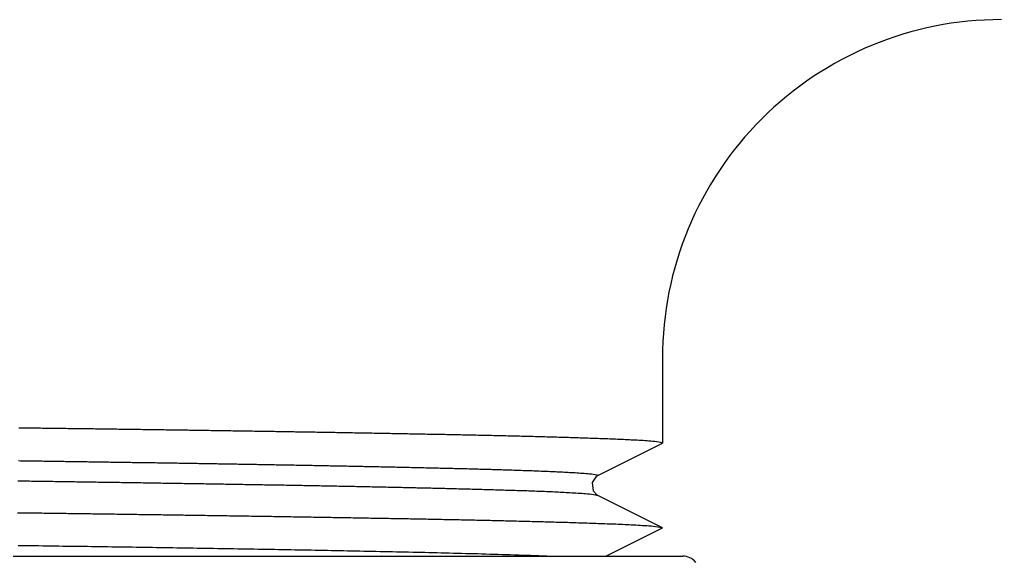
# Model space of a CAD drawing. Header units: millimetres. Extents: x 0 to 3800, y -67 to 2530.
# Drawn here: x 3416.98 to 3434.82, y 898.59 to 908.45 of the extents above; entities that cross this region are included whole.
import ezdxf

# ---------------------------------------------------------------- set-up
doc = ezdxf.new("R2010")
doc.units = ezdxf.units.MM
doc.layers.add('내부선 및 부속', color=4, linetype='Continuous')

msp = doc.modelspace()

# ---------------------------------------------------------------- linework, layer by layer
at = {"layer": '내부선 및 부속', "linetype": 'Continuous'}
for p, q in [((3428.657, 902.296), (3428.657, 900.756)), ((3428.651, 900.75), (3427.478, 900.163)), ((3427.478, 899.808), (3428.651, 899.222)), ((3428.651, 899.21), (3427.637, 898.703)), ((3428.651, 899.222), (3428.657, 899.216)), ((3428.657, 899.216), (3428.651, 899.21)), ((3387.227, 898.703), (3429.025, 898.703))]:
    msp.add_line(p, q, dxfattribs=at)
at = {"layer": '내부선 및 부속', "linetype": 'Continuous', "flags": 128}
for points in [[(3428.657, 900.755), (3428.625, 900.769), (3428.59, 900.775), (3428.554, 900.78), (3428.519, 900.784), (3428.483, 900.787), (3428.448, 900.79), (3428.412, 900.793), (3428.377, 900.796), (3428.341, 900.798), (3428.306, 900.801), (3428.27, 900.803), (3428.234, 900.805), (3428.199, 900.807), (3428.163, 900.809), (3428.127, 900.811), (3428.092, 900.813), (3428.056, 900.815), (3428.021, 900.816), (3427.985, 900.818), (3427.949, 900.82), (3427.914, 900.821), (3427.878, 900.823), (3427.842, 900.824), (3427.807, 900.826), (3427.771, 900.827), (3427.735, 900.829), (3427.7, 900.83), (3427.664, 900.832), (3427.628, 900.833), (3427.593, 900.834), (3427.557, 900.836), (3427.521, 900.837), (3427.486, 900.838), (3427.45, 900.84), (3427.414, 900.841), (3427.379, 900.842), (3427.343, 900.843), (3427.307, 900.845), (3427.272, 900.846), (3427.236, 900.847), (3427.2, 900.848), (3427.165, 900.849), (3427.129, 900.85), (3427.093, 900.851), (3427.058, 900.853), (3427.022, 900.854), (3426.986, 900.855), (3426.951, 900.856), (3426.915, 900.857), (3426.879, 900.858), (3426.844, 900.859), (3426.808, 900.86), (3426.772, 900.861), (3426.737, 900.862), (3426.701, 900.863), (3426.665, 900.864), (3426.63, 900.865), (3426.594, 900.866), (3426.558, 900.867), (3426.523, 900.868), (3426.487, 900.869), (3426.451, 900.87), (3426.416, 900.871), (3426.38, 900.872), (3426.344, 900.873), (3426.309, 900.874), (3426.273, 900.874), (3426.237, 900.875), (3426.202, 900.876), (3426.166, 900.877), (3426.13, 900.878), (3426.095, 900.879), (3426.059, 900.88), (3426.023, 900.881), (3425.988, 900.882), (3425.952, 900.882), (3425.916, 900.883), (3425.881, 900.884), (3425.845, 900.885), (3425.809, 900.886), (3425.774, 900.887), (3425.738, 900.887), (3425.702, 900.888), (3425.667, 900.889), (3425.631, 900.89), (3425.595, 900.891), (3425.56, 900.892), (3425.524, 900.892), (3425.488, 900.893), (3425.453, 900.894), (3425.417, 900.895), (3425.381, 900.896), (3425.346, 900.896), (3425.31, 900.897), (3425.274, 900.898), (3425.239, 900.899), (3425.203, 900.899), (3425.167, 900.9), (3425.132, 900.901), (3425.096, 900.902), (3425.096, 900.902), (3425.06, 900.902), (3425.024, 900.903), (3424.989, 900.904), (3424.953, 900.905), (3424.917, 900.905), (3424.882, 900.906), (3424.846, 900.907), (3424.81, 900.908), (3424.775, 900.908), (3424.739, 900.909), (3424.703, 900.91), (3424.668, 900.911), (3424.632, 900.911), (3424.596, 900.912), (3424.561, 900.913), (3424.525, 900.913), (3424.489, 900.914), (3424.454, 900.915), (3424.418, 900.916), (3424.382, 900.916), (3424.347, 900.917), (3424.311, 900.918), (3424.275, 900.918), (3424.24, 900.919), (3424.204, 900.92), (3424.168, 900.92), (3424.133, 900.921), (3424.097, 900.922), (3424.061, 900.922), (3424.026, 900.923), (3423.99, 900.924), (3423.954, 900.924), (3423.919, 900.925), (3423.883, 900.926), (3423.847, 900.926), (3423.812, 900.927), (3423.776, 900.928), (3423.74, 900.928), (3423.704, 900.929), (3423.669, 900.93), (3423.633, 900.93), (3423.597, 900.931), (3423.562, 900.932), (3423.526, 900.932), (3423.49, 900.933), (3423.455, 900.934), (3423.419, 900.934), (3423.383, 900.935), (3423.348, 900.935), (3423.312, 900.936), (3423.276, 900.937), (3423.241, 900.937), (3423.205, 900.938), (3423.169, 900.939), (3423.134, 900.939), (3423.098, 900.94), (3423.062, 900.94), (3423.027, 900.941), (3422.991, 900.942), (3422.955, 900.942), (3422.92, 900.943), (3422.884, 900.944), (3422.848, 900.944), (3422.813, 900.945), (3422.777, 900.945), (3422.741, 900.946), (3422.706, 900.947), (3422.67, 900.947), (3422.634, 900.948), (3422.598, 900.948), (3422.563, 900.949), (3422.527, 900.95), (3422.491, 900.95), (3422.456, 900.951), (3422.42, 900.951), (3422.384, 900.952), (3422.349, 900.953), (3422.313, 900.953), (3422.277, 900.954), (3422.242, 900.954), (3422.206, 900.955), (3422.17, 900.956), (3422.135, 900.956), (3422.099, 900.957), (3422.063, 900.957), (3422.028, 900.958), (3421.992, 900.958), (3421.956, 900.959), (3421.921, 900.96), (3421.885, 900.96), (3421.849, 900.961), (3421.814, 900.961), (3421.778, 900.962), (3421.742, 900.962), (3421.707, 900.963), (3421.671, 900.964), (3421.635, 900.964), (3421.599, 900.965), (3421.564, 900.965), (3421.528, 900.966), (3421.528, 900.966), (3421.492, 900.966), (3421.457, 900.967), (3421.421, 900.968), (3421.385, 900.968), (3421.35, 900.969), (3421.314, 900.969), (3421.278, 900.97), (3421.243, 900.97), (3421.207, 900.971), (3421.171, 900.971), (3421.136, 900.972), (3421.1, 900.972), (3421.064, 900.973), (3421.029, 900.974), (3420.993, 900.974), (3420.957, 900.975), (3420.922, 900.975), (3420.886, 900.976), (3420.85, 900.976), (3420.815, 900.977), (3420.779, 900.977), (3420.743, 900.978), (3420.708, 900.978), (3420.672, 900.979), (3420.636, 900.98), (3420.6, 900.98), (3420.565, 900.981), (3420.529, 900.981), (3420.493, 900.982), (3420.458, 900.982), (3420.422, 900.983), (3420.386, 900.983), (3420.351, 900.984), (3420.315, 900.984), (3420.279, 900.985), (3420.244, 900.985), (3420.208, 900.986), (3420.172, 900.986), (3420.137, 900.987), (3420.101, 900.988), (3420.065, 900.988), (3420.03, 900.989), (3419.994, 900.989), (3419.958, 900.99), (3419.923, 900.99), (3419.887, 900.991), (3419.851, 900.991), (3419.816, 900.992), (3419.78, 900.992), (3419.744, 900.993), (3419.708, 900.993), (3419.673, 900.994), (3419.637, 900.994), (3419.601, 900.995), (3419.566, 900.995), (3419.53, 900.996), (3419.494, 900.996), (3419.459, 900.997), (3419.423, 900.997), (3419.387, 900.998), (3419.352, 900.998), (3419.316, 900.999), (3419.28, 900.999), (3419.245, 901), (3419.209, 901), (3419.173, 901.001), (3419.138, 901.001), (3419.102, 901.002), (3419.066, 901.002), (3419.031, 901.003), (3418.995, 901.003), (3418.959, 901.004), (3418.924, 901.004), (3418.888, 901.005), (3418.852, 901.005), (3418.817, 901.006), (3418.781, 901.006), (3418.745, 901.007), (3418.709, 901.007), (3418.674, 901.008), (3418.638, 901.008), (3418.602, 901.009), (3418.567, 901.009), (3418.531, 901.01), (3418.495, 901.01), (3418.46, 901.011), (3418.424, 901.011), (3418.388, 901.012), (3418.353, 901.012), (3418.317, 901.013), (3418.281, 901.013), (3418.246, 901.014), (3418.21, 901.014), (3418.174, 901.015), (3418.139, 901.015), (3418.103, 901.016), (3418.067, 901.016), (3418.032, 901.017), (3417.996, 901.017), (3417.96, 901.018), (3417.96, 901.018), (3417.925, 901.018), (3417.889, 901.019), (3417.853, 901.019), (3417.817, 901.02), (3417.782, 901.02), (3417.746, 901.021), (3417.71, 901.021), (3417.675, 901.022), (3417.639, 901.022), (3417.603, 901.023), (3417.568, 901.023), (3417.532, 901.024), (3417.496, 901.024), (3417.461, 901.024), (3417.425, 901.025), (3417.389, 901.025), (3417.354, 901.026), (3417.318, 901.026), (3417.282, 901.027), (3417.247, 901.027), (3417.211, 901.028), (3417.175, 901.028), (3417.14, 901.029), (3417.104, 901.029), (3417.068, 901.03), (3417.033, 901.03), (3416.997, 901.031), (3416.961, 901.031)], [(3416.958, 900.438), (3416.991, 900.437), (3417.024, 900.437), (3417.057, 900.436), (3417.089, 900.436), (3417.122, 900.435), (3417.155, 900.435), (3417.188, 900.434), (3417.22, 900.434), (3417.253, 900.434), (3417.286, 900.433), (3417.319, 900.433), (3417.351, 900.432), (3417.384, 900.432), (3417.417, 900.431), (3417.45, 900.431), (3417.482, 900.43), (3417.515, 900.43), (3417.548, 900.429), (3417.58, 900.429), (3417.613, 900.428), (3417.646, 900.428), (3417.679, 900.427), (3417.711, 900.427), (3417.744, 900.426), (3417.777, 900.426), (3417.81, 900.425), (3417.842, 900.425), (3417.875, 900.425), (3417.908, 900.424), (3417.941, 900.424), (3417.973, 900.423), (3418.006, 900.423), (3418.039, 900.422), (3418.072, 900.422), (3418.104, 900.421), (3418.137, 900.421), (3418.17, 900.42), (3418.203, 900.42), (3418.235, 900.419), (3418.235, 900.419), (3418.268, 900.419), (3418.301, 900.418), (3418.333, 900.418), (3418.366, 900.417), (3418.399, 900.417), (3418.432, 900.416), (3418.464, 900.416), (3418.497, 900.415), (3418.53, 900.415), (3418.563, 900.414), (3418.595, 900.414), (3418.628, 900.413), (3418.661, 900.413), (3418.694, 900.412), (3418.726, 900.412), (3418.759, 900.411), (3418.792, 900.411), (3418.825, 900.41), (3418.857, 900.41), (3418.89, 900.409), (3418.923, 900.409), (3418.956, 900.408), (3418.988, 900.408), (3419.021, 900.407), (3419.054, 900.407), (3419.087, 900.406), (3419.119, 900.406), (3419.152, 900.405), (3419.185, 900.405), (3419.217, 900.404), (3419.25, 900.404), (3419.283, 900.403), (3419.316, 900.403), (3419.348, 900.402), (3419.381, 900.402), (3419.414, 900.401), (3419.447, 900.401), (3419.479, 900.4), (3419.512, 900.4), (3419.545, 900.399), (3419.578, 900.399), (3419.61, 900.398), (3419.643, 900.398), (3419.676, 900.397), (3419.709, 900.397), (3419.741, 900.396), (3419.774, 900.396), (3419.807, 900.395), (3419.839, 900.395), (3419.872, 900.394), (3419.905, 900.394), (3419.938, 900.393), (3419.97, 900.393), (3420.003, 900.392), (3420.036, 900.391), (3420.069, 900.391), (3420.101, 900.39), (3420.134, 900.39), (3420.167, 900.389), (3420.2, 900.389), (3420.232, 900.388), (3420.265, 900.388), (3420.298, 900.387), (3420.331, 900.387), (3420.363, 900.386), (3420.396, 900.386), (3420.429, 900.385), (3420.462, 900.385), (3420.494, 900.384), (3420.527, 900.383), (3420.56, 900.383), (3420.592, 900.382), (3420.625, 900.382), (3420.658, 900.381), (3420.691, 900.381), (3420.723, 900.38), (3420.756, 900.38), (3420.789, 900.379), (3420.822, 900.379), (3420.854, 900.378), (3420.887, 900.377), (3420.92, 900.377), (3420.953, 900.376), (3420.985, 900.376), (3421.018, 900.375), (3421.051, 900.375), (3421.084, 900.374), (3421.116, 900.374), (3421.149, 900.373), (3421.182, 900.372), (3421.215, 900.372), (3421.247, 900.371), (3421.28, 900.371), (3421.313, 900.37), (3421.345, 900.37), (3421.378, 900.369), (3421.411, 900.369), (3421.444, 900.368), (3421.476, 900.367), (3421.509, 900.367), (3421.509, 900.367), (3421.542, 900.366), (3421.575, 900.366), (3421.607, 900.365), (3421.64, 900.364), (3421.673, 900.364), (3421.706, 900.363), (3421.738, 900.363), (3421.771, 900.362), (3421.804, 900.362), (3421.837, 900.361), (3421.869, 900.36), (3421.902, 900.36), (3421.935, 900.359), (3421.967, 900.359), (3422, 900.358), (3422.033, 900.357), (3422.066, 900.357), (3422.098, 900.356), (3422.131, 900.356), (3422.164, 900.355), (3422.197, 900.354), (3422.229, 900.354), (3422.262, 900.353), (3422.295, 900.353), (3422.328, 900.352), (3422.36, 900.351), (3422.393, 900.351), (3422.426, 900.35), (3422.459, 900.35), (3422.491, 900.349), (3422.524, 900.348), (3422.557, 900.348), (3422.589, 900.347), (3422.622, 900.346), (3422.655, 900.346), (3422.688, 900.345), (3422.72, 900.345), (3422.753, 900.344), (3422.786, 900.343), (3422.819, 900.343), (3422.851, 900.342), (3422.884, 900.341), (3422.917, 900.341), (3422.95, 900.34), (3422.982, 900.339), (3423.015, 900.339), (3423.048, 900.338), (3423.081, 900.338), (3423.113, 900.337), (3423.146, 900.336), (3423.179, 900.336), (3423.211, 900.335), (3423.244, 900.334), (3423.277, 900.334), (3423.31, 900.333), (3423.342, 900.332), (3423.375, 900.332), (3423.408, 900.331), (3423.441, 900.33), (3423.473, 900.33), (3423.506, 900.329), (3423.539, 900.328), (3423.572, 900.327), (3423.604, 900.327), (3423.637, 900.326), (3423.67, 900.325), (3423.703, 900.325), (3423.735, 900.324), (3423.768, 900.323), (3423.801, 900.323), (3423.833, 900.322), (3423.866, 900.321), (3423.899, 900.32), (3423.932, 900.32), (3423.964, 900.319), (3423.997, 900.318), (3424.03, 900.318), (3424.063, 900.317), (3424.095, 900.316), (3424.128, 900.315), (3424.161, 900.315), (3424.194, 900.314), (3424.226, 900.313), (3424.259, 900.312), (3424.292, 900.312), (3424.324, 900.311), (3424.357, 900.31), (3424.39, 900.309), (3424.423, 900.309), (3424.455, 900.308), (3424.488, 900.307), (3424.521, 900.306), (3424.554, 900.306), (3424.586, 900.305), (3424.619, 900.304), (3424.652, 900.303), (3424.685, 900.302), (3424.717, 900.302), (3424.75, 900.301), (3424.783, 900.3), (3424.783, 900.3), (3424.815, 900.299), (3424.848, 900.298), (3424.881, 900.297), (3424.914, 900.297), (3424.946, 900.296), (3424.979, 900.295), (3425.012, 900.294), (3425.045, 900.293), (3425.077, 900.292), (3425.11, 900.292), (3425.143, 900.291), (3425.176, 900.29), (3425.208, 900.289), (3425.241, 900.288), (3425.274, 900.287), (3425.306, 900.286), (3425.339, 900.285), (3425.372, 900.284), (3425.405, 900.284), (3425.437, 900.283), (3425.47, 900.282), (3425.503, 900.281), (3425.536, 900.28), (3425.568, 900.279), (3425.601, 900.278), (3425.634, 900.277), (3425.666, 900.276), (3425.699, 900.275), (3425.732, 900.274), (3425.765, 900.273), (3425.797, 900.272), (3425.83, 900.271), (3425.863, 900.27), (3425.896, 900.269), (3425.928, 900.268), (3425.961, 900.267), (3425.994, 900.266), (3426.026, 900.265), (3426.059, 900.264), (3426.092, 900.262), (3426.125, 900.261), (3426.157, 900.26), (3426.19, 900.259), (3426.223, 900.258), (3426.256, 900.257), (3426.288, 900.256), (3426.321, 900.254), (3426.354, 900.253), (3426.386, 900.252), (3426.419, 900.251), (3426.452, 900.249), (3426.485, 900.248), (3426.517, 900.247), (3426.55, 900.245), (3426.583, 900.244), (3426.615, 900.243), (3426.648, 900.241), (3426.681, 900.24), (3426.714, 900.238), (3426.746, 900.237), (3426.779, 900.235), (3426.812, 900.234), (3426.844, 900.232), (3426.877, 900.23), (3426.91, 900.229), (3426.943, 900.227), (3426.975, 900.225), (3427.008, 900.223), (3427.041, 900.221), (3427.073, 900.22), (3427.106, 900.217), (3427.139, 900.215), (3427.171, 900.213), (3427.204, 900.211), (3427.237, 900.208), (3427.269, 900.205), (3427.302, 900.203), (3427.334, 900.199), (3427.367, 900.196), (3427.399, 900.192), (3427.432, 900.187), (3427.464, 900.18), (3427.478, 900.163), (3427.478, 900.163)], [(3416.942, 900.071), (3416.977, 900.07), (3417.013, 900.07), (3417.048, 900.069), (3417.084, 900.069), (3417.12, 900.068), (3417.155, 900.068), (3417.191, 900.067), (3417.226, 900.067), (3417.226, 900.067), (3417.262, 900.066), (3417.298, 900.066), (3417.333, 900.065), (3417.369, 900.065), (3417.404, 900.064), (3417.44, 900.064), (3417.476, 900.063), (3417.511, 900.063), (3417.547, 900.062), (3417.582, 900.062), (3417.618, 900.061), (3417.654, 900.06), (3417.689, 900.06), (3417.725, 900.059), (3417.76, 900.059), (3417.796, 900.058), (3417.832, 900.058), (3417.867, 900.057), (3417.903, 900.057), (3417.938, 900.056), (3417.974, 900.056), (3418.009, 900.055), (3418.045, 900.055), (3418.081, 900.054), (3418.116, 900.054), (3418.152, 900.053), (3418.187, 900.053), (3418.223, 900.052), (3418.259, 900.052), (3418.294, 900.051), (3418.33, 900.051), (3418.365, 900.05), (3418.401, 900.049), (3418.437, 900.049), (3418.472, 900.048), (3418.508, 900.048), (3418.543, 900.047), (3418.579, 900.047), (3418.615, 900.046), (3418.65, 900.046), (3418.686, 900.045), (3418.721, 900.045), (3418.757, 900.044), (3418.793, 900.044), (3418.828, 900.043), (3418.864, 900.042), (3418.899, 900.042), (3418.935, 900.041), (3418.97, 900.041), (3419.006, 900.04), (3419.042, 900.04), (3419.077, 900.039), (3419.113, 900.039), (3419.148, 900.038), (3419.184, 900.038), (3419.22, 900.037), (3419.255, 900.036), (3419.291, 900.036), (3419.326, 900.035), (3419.362, 900.035), (3419.398, 900.034), (3419.433, 900.034), (3419.469, 900.033), (3419.504, 900.033), (3419.54, 900.032), (3419.576, 900.031), (3419.611, 900.031), (3419.647, 900.03), (3419.682, 900.03), (3419.718, 900.029), (3419.754, 900.029), (3419.789, 900.028), (3419.825, 900.028), (3419.86, 900.027), (3419.896, 900.026), (3419.931, 900.026), (3419.967, 900.025), (3420.003, 900.025), (3420.038, 900.024), (3420.074, 900.024), (3420.109, 900.023), (3420.145, 900.022), (3420.181, 900.022), (3420.216, 900.021), (3420.252, 900.021), (3420.287, 900.02), (3420.323, 900.02), (3420.359, 900.019), (3420.394, 900.018), (3420.43, 900.018), (3420.465, 900.017), (3420.501, 900.017), (3420.537, 900.016), (3420.572, 900.015), (3420.608, 900.015), (3420.643, 900.014), (3420.679, 900.014), (3420.715, 900.013), (3420.75, 900.012), (3420.786, 900.012), (3420.786, 900.012), (3420.821, 900.011), (3420.857, 900.011), (3420.892, 900.01), (3420.928, 900.01), (3420.964, 900.009), (3420.999, 900.008), (3421.035, 900.008), (3421.07, 900.007), (3421.106, 900.006), (3421.142, 900.006), (3421.177, 900.005), (3421.213, 900.005), (3421.248, 900.004), (3421.284, 900.003), (3421.32, 900.003), (3421.355, 900.002), (3421.391, 900.002), (3421.426, 900.001), (3421.462, 900), (3421.498, 900), (3421.533, 899.999), (3421.569, 899.998), (3421.604, 899.998), (3421.64, 899.997), (3421.676, 899.997), (3421.711, 899.996), (3421.747, 899.995), (3421.782, 899.995), (3421.818, 899.994), (3421.853, 899.993), (3421.889, 899.993), (3421.925, 899.992), (3421.96, 899.992), (3421.996, 899.991), (3422.031, 899.99), (3422.067, 899.99), (3422.103, 899.989), (3422.138, 899.988), (3422.174, 899.988), (3422.209, 899.987), (3422.245, 899.986), (3422.281, 899.986), (3422.316, 899.985), (3422.352, 899.984), (3422.387, 899.984), (3422.423, 899.983), (3422.459, 899.982), (3422.494, 899.982), (3422.53, 899.981), (3422.565, 899.98), (3422.601, 899.98), (3422.636, 899.979), (3422.672, 899.978), (3422.708, 899.978), (3422.743, 899.977), (3422.779, 899.976), (3422.814, 899.976), (3422.85, 899.975), (3422.886, 899.974), (3422.921, 899.973), (3422.957, 899.973), (3422.992, 899.972), (3423.028, 899.971), (3423.064, 899.971), (3423.099, 899.97), (3423.135, 899.969), (3423.17, 899.968), (3423.206, 899.968), (3423.241, 899.967), (3423.277, 899.966), (3423.313, 899.966), (3423.348, 899.965), (3423.384, 899.964), (3423.419, 899.963), (3423.455, 899.963), (3423.491, 899.962), (3423.526, 899.961), (3423.562, 899.96), (3423.597, 899.96), (3423.633, 899.959), (3423.669, 899.958), (3423.704, 899.957), (3423.74, 899.957), (3423.775, 899.956), (3423.811, 899.955), (3423.846, 899.954), (3423.882, 899.954), (3423.918, 899.953), (3423.953, 899.952), (3423.989, 899.951), (3424.024, 899.95), (3424.06, 899.95), (3424.096, 899.949), (3424.131, 899.948), (3424.167, 899.947), (3424.202, 899.946), (3424.238, 899.946), (3424.274, 899.945), (3424.309, 899.944), (3424.345, 899.943), (3424.345, 899.943), (3424.38, 899.942), (3424.416, 899.942), (3424.451, 899.941), (3424.487, 899.94), (3424.523, 899.939), (3424.558, 899.938), (3424.594, 899.937), (3424.629, 899.936), (3424.665, 899.936), (3424.701, 899.935), (3424.736, 899.934), (3424.772, 899.933), (3424.807, 899.932), (3424.843, 899.931), (3424.879, 899.93), (3424.914, 899.929), (3424.95, 899.928), (3424.985, 899.928), (3425.021, 899.927), (3425.056, 899.926), (3425.092, 899.925), (3425.128, 899.924), (3425.163, 899.923), (3425.199, 899.922), (3425.234, 899.921), (3425.27, 899.92), (3425.306, 899.919), (3425.341, 899.918), (3425.377, 899.917), (3425.412, 899.916), (3425.448, 899.915), (3425.483, 899.914), (3425.519, 899.913), (3425.555, 899.912), (3425.59, 899.911), (3425.626, 899.91), (3425.661, 899.909), (3425.697, 899.908), (3425.733, 899.907), (3425.768, 899.906), (3425.804, 899.904), (3425.839, 899.903), (3425.875, 899.902), (3425.91, 899.901), (3425.946, 899.9), (3425.982, 899.899), (3426.017, 899.898), (3426.053, 899.896), (3426.088, 899.895), (3426.124, 899.894), (3426.159, 899.893), (3426.195, 899.892), (3426.231, 899.89), (3426.266, 899.889), (3426.302, 899.888), (3426.337, 899.886), (3426.373, 899.885), (3426.409, 899.884), (3426.444, 899.883), (3426.48, 899.881), (3426.515, 899.88), (3426.551, 899.878), (3426.586, 899.877), (3426.622, 899.875), (3426.658, 899.874), (3426.693, 899.872), (3426.729, 899.87), (3426.764, 899.869), (3426.8, 899.867), (3426.835, 899.865), (3426.871, 899.863), (3426.906, 899.861), (3426.942, 899.86), (3426.977, 899.858), (3427.013, 899.855), (3427.048, 899.853), (3427.084, 899.851), (3427.119, 899.849), (3427.155, 899.847), (3427.191, 899.844), (3427.226, 899.842), (3427.262, 899.839), (3427.297, 899.836), (3427.333, 899.833), (3427.368, 899.829), (3427.403, 899.824), (3427.438, 899.819), (3427.438, 899.819)], [(3427.478, 900.163), (3427.453, 900.148), (3427.38, 900.043), (3427.397, 899.888), (3427.463, 899.817), (3427.479, 899.808)], [(3427.438, 899.819), (3427.439, 899.819), (3427.439, 899.818), (3427.439, 899.818), (3427.439, 899.818), (3427.44, 899.818), (3427.44, 899.818), (3427.44, 899.818), (3427.44, 899.818), (3427.441, 899.818), (3427.441, 899.818), (3427.441, 899.818), (3427.441, 899.818), (3427.442, 899.818), (3427.442, 899.818), (3427.442, 899.818), (3427.443, 899.818), (3427.443, 899.818), (3427.443, 899.818), (3427.443, 899.818), (3427.444, 899.818), (3427.444, 899.818), (3427.444, 899.817), (3427.444, 899.817), (3427.445, 899.817), (3427.445, 899.817), (3427.445, 899.817), (3427.445, 899.817), (3427.446, 899.817), (3427.446, 899.817), (3427.446, 899.817), (3427.446, 899.817), (3427.447, 899.817), (3427.447, 899.817), (3427.447, 899.817), (3427.447, 899.817), (3427.448, 899.817), (3427.448, 899.817), (3427.448, 899.817), (3427.448, 899.817), (3427.449, 899.817), (3427.449, 899.816), (3427.449, 899.816), (3427.449, 899.816), (3427.45, 899.816), (3427.45, 899.816), (3427.45, 899.816), (3427.45, 899.816), (3427.451, 899.816), (3427.451, 899.816), (3427.451, 899.816), (3427.451, 899.816), (3427.452, 899.816), (3427.452, 899.816), (3427.452, 899.816), (3427.452, 899.816), (3427.453, 899.816), (3427.453, 899.816), (3427.453, 899.816), (3427.453, 899.816), (3427.454, 899.815), (3427.454, 899.815), (3427.454, 899.815), (3427.455, 899.815), (3427.455, 899.815), (3427.455, 899.815), (3427.455, 899.815), (3427.456, 899.815), (3427.456, 899.815), (3427.456, 899.815), (3427.456, 899.815), (3427.457, 899.815), (3427.457, 899.815), (3427.457, 899.815), (3427.457, 899.815), (3427.458, 899.815), (3427.458, 899.815), (3427.458, 899.815), (3427.458, 899.814), (3427.459, 899.814), (3427.459, 899.814), (3427.459, 899.814), (3427.459, 899.814), (3427.46, 899.814), (3427.46, 899.814), (3427.46, 899.814), (3427.46, 899.814), (3427.461, 899.814), (3427.461, 899.814), (3427.461, 899.814), (3427.461, 899.814), (3427.462, 899.814), (3427.462, 899.814), (3427.462, 899.814), (3427.462, 899.813), (3427.463, 899.813), (3427.463, 899.813), (3427.463, 899.813), (3427.463, 899.813), (3427.464, 899.813), (3427.464, 899.813), (3427.464, 899.813), (3427.464, 899.813), (3427.464, 899.813), (3427.465, 899.813), (3427.465, 899.813), (3427.465, 899.813), (3427.465, 899.813), (3427.466, 899.813), (3427.466, 899.813), (3427.466, 899.812), (3427.466, 899.812), (3427.467, 899.812), (3427.467, 899.812), (3427.467, 899.812), (3427.467, 899.812), (3427.468, 899.812), (3427.468, 899.812), (3427.468, 899.812), (3427.468, 899.812), (3427.469, 899.812), (3427.469, 899.812), (3427.469, 899.812), (3427.469, 899.811), (3427.47, 899.811), (3427.47, 899.811), (3427.47, 899.811), (3427.47, 899.811), (3427.471, 899.811), (3427.471, 899.811), (3427.471, 899.811), (3427.471, 899.811), (3427.472, 899.811), (3427.472, 899.811), (3427.472, 899.811), (3427.472, 899.81), (3427.473, 899.81), (3427.473, 899.81), (3427.473, 899.81), (3427.473, 899.81), (3427.474, 899.81), (3427.474, 899.81), (3427.474, 899.81), (3427.474, 899.81), (3427.475, 899.81), (3427.475, 899.809), (3427.475, 899.809), (3427.475, 899.809), (3427.475, 899.809), (3427.476, 899.809), (3427.476, 899.809), (3427.476, 899.809), (3427.476, 899.809), (3427.477, 899.809), (3427.477, 899.809), (3427.477, 899.808), (3427.477, 899.808), (3427.478, 899.808), (3427.478, 899.808), (3427.478, 899.808), (3427.478, 899.808), (3427.478, 899.808)], [(3416.936, 899.492), (3416.976, 899.491), (3417.016, 899.491), (3417.057, 899.49), (3417.097, 899.489), (3417.137, 899.489), (3417.177, 899.488), (3417.217, 899.488), (3417.257, 899.487), (3417.297, 899.487), (3417.337, 899.486), (3417.378, 899.486), (3417.418, 899.485), (3417.458, 899.485), (3417.498, 899.484), (3417.538, 899.484), (3417.578, 899.483), (3417.618, 899.483), (3417.659, 899.482), (3417.699, 899.481), (3417.739, 899.481), (3417.779, 899.48), (3417.819, 899.48), (3417.859, 899.479), (3417.899, 899.479), (3417.94, 899.478), (3417.98, 899.478), (3418.02, 899.477), (3418.06, 899.477), (3418.1, 899.476), (3418.14, 899.475), (3418.18, 899.475), (3418.22, 899.474), (3418.261, 899.474), (3418.301, 899.473), (3418.341, 899.473), (3418.381, 899.472), (3418.421, 899.472), (3418.461, 899.471), (3418.501, 899.47), (3418.542, 899.47), (3418.582, 899.469), (3418.622, 899.469), (3418.662, 899.468), (3418.702, 899.468), (3418.742, 899.467), (3418.782, 899.467), (3418.823, 899.466), (3418.863, 899.465), (3418.903, 899.465), (3418.943, 899.464), (3418.983, 899.464), (3419.023, 899.463), (3419.063, 899.463), (3419.103, 899.462), (3419.144, 899.461), (3419.184, 899.461), (3419.224, 899.46), (3419.264, 899.46), (3419.304, 899.459), (3419.344, 899.459), (3419.384, 899.458), (3419.425, 899.458), (3419.465, 899.457), (3419.505, 899.456), (3419.545, 899.456), (3419.585, 899.455), (3419.625, 899.455), (3419.665, 899.454), (3419.705, 899.453), (3419.705, 899.453), (3419.746, 899.453), (3419.786, 899.452), (3419.826, 899.452), (3419.866, 899.451), (3419.906, 899.451), (3419.946, 899.45), (3419.986, 899.449), (3420.027, 899.449), (3420.067, 899.448), (3420.107, 899.448), (3420.147, 899.447), (3420.187, 899.446), (3420.227, 899.446), (3420.267, 899.445), (3420.308, 899.445), (3420.348, 899.444), (3420.388, 899.443), (3420.428, 899.443), (3420.468, 899.442), (3420.508, 899.442), (3420.548, 899.441), (3420.588, 899.44), (3420.629, 899.44), (3420.669, 899.439), (3420.709, 899.439), (3420.749, 899.438), (3420.789, 899.437), (3420.829, 899.437), (3420.869, 899.436), (3420.91, 899.436), (3420.95, 899.435), (3420.99, 899.434), (3421.03, 899.434), (3421.07, 899.433), (3421.11, 899.433), (3421.15, 899.432), (3421.19, 899.431), (3421.231, 899.431), (3421.271, 899.43), (3421.311, 899.429), (3421.351, 899.429), (3421.391, 899.428), (3421.431, 899.428), (3421.471, 899.427), (3421.512, 899.426), (3421.552, 899.426), (3421.592, 899.425), (3421.632, 899.424), (3421.672, 899.424), (3421.712, 899.423), (3421.752, 899.422), (3421.793, 899.422), (3421.833, 899.421), (3421.873, 899.421), (3421.913, 899.42), (3421.953, 899.419), (3421.993, 899.419), (3422.033, 899.418), (3422.073, 899.417), (3422.114, 899.417), (3422.154, 899.416), (3422.194, 899.415), (3422.234, 899.415), (3422.274, 899.414), (3422.314, 899.413), (3422.354, 899.413), (3422.395, 899.412), (3422.435, 899.411), (3422.475, 899.411), (3422.515, 899.41), (3422.555, 899.409), (3422.595, 899.409), (3422.635, 899.408), (3422.675, 899.407), (3422.716, 899.407), (3422.756, 899.406), (3422.796, 899.405), (3422.836, 899.405), (3422.876, 899.404), (3422.916, 899.403), (3422.956, 899.402), (3422.997, 899.402), (3423.037, 899.401), (3423.077, 899.4), (3423.117, 899.4), (3423.157, 899.399), (3423.197, 899.398), (3423.237, 899.398), (3423.277, 899.397), (3423.318, 899.396), (3423.358, 899.395), (3423.398, 899.395), (3423.438, 899.394), (3423.478, 899.393), (3423.518, 899.393), (3423.558, 899.392), (3423.599, 899.391), (3423.639, 899.39), (3423.679, 899.39), (3423.719, 899.389), (3423.719, 899.389), (3423.759, 899.388), (3423.799, 899.387), (3423.839, 899.387), (3423.879, 899.386), (3423.92, 899.385), (3423.96, 899.384), (3424, 899.384), (3424.04, 899.383), (3424.08, 899.382), (3424.12, 899.381), (3424.16, 899.381), (3424.201, 899.38), (3424.241, 899.379), (3424.281, 899.378), (3424.321, 899.378), (3424.361, 899.377), (3424.401, 899.376), (3424.441, 899.375), (3424.481, 899.374), (3424.522, 899.374), (3424.562, 899.373), (3424.602, 899.372), (3424.642, 899.371), (3424.682, 899.37), (3424.722, 899.37), (3424.762, 899.369), (3424.802, 899.368), (3424.843, 899.367), (3424.883, 899.366), (3424.923, 899.366), (3424.963, 899.365), (3425.003, 899.364), (3425.043, 899.363), (3425.083, 899.362), (3425.124, 899.361), (3425.164, 899.36), (3425.204, 899.36), (3425.244, 899.359), (3425.284, 899.358), (3425.324, 899.357), (3425.364, 899.356), (3425.404, 899.355), (3425.445, 899.354), (3425.485, 899.353), (3425.525, 899.353), (3425.565, 899.352), (3425.605, 899.351), (3425.645, 899.35), (3425.685, 899.349), (3425.725, 899.348), (3425.766, 899.347), (3425.806, 899.346), (3425.846, 899.345), (3425.886, 899.344), (3425.926, 899.343), (3425.966, 899.342), (3426.006, 899.341), (3426.047, 899.34), (3426.087, 899.339), (3426.127, 899.338), (3426.167, 899.337), (3426.207, 899.336), (3426.247, 899.335), (3426.287, 899.334), (3426.327, 899.333), (3426.368, 899.332), (3426.408, 899.331), (3426.448, 899.33), (3426.488, 899.329), (3426.528, 899.328), (3426.568, 899.327), (3426.608, 899.326), (3426.648, 899.325), (3426.689, 899.324), (3426.729, 899.322), (3426.769, 899.321), (3426.809, 899.32), (3426.849, 899.319), (3426.889, 899.318), (3426.929, 899.317), (3426.969, 899.315), (3427.01, 899.314), (3427.05, 899.313), (3427.09, 899.312), (3427.13, 899.31), (3427.17, 899.309), (3427.21, 899.308), (3427.25, 899.307), (3427.29, 899.305), (3427.33, 899.304), (3427.371, 899.303), (3427.411, 899.301), (3427.451, 899.3), (3427.491, 899.298), (3427.531, 899.297), (3427.571, 899.295), (3427.611, 899.294), (3427.651, 899.292), (3427.691, 899.291), (3427.732, 899.289), (3427.732, 899.289), (3427.772, 899.288), (3427.812, 899.286), (3427.852, 899.284), (3427.892, 899.283), (3427.932, 899.281), (3427.972, 899.279), (3428.012, 899.277), (3428.052, 899.275), (3428.092, 899.273), (3428.133, 899.271), (3428.173, 899.269), (3428.213, 899.266), (3428.253, 899.264), (3428.293, 899.261), (3428.333, 899.259), (3428.373, 899.256), (3428.413, 899.253), (3428.453, 899.25), (3428.493, 899.247), (3428.533, 899.242), (3428.573, 899.237), (3428.612, 899.231), (3428.651, 899.221), (3428.651, 899.221)], [(3416.951, 898.898), (3417.025, 898.897), (3417.099, 898.896), (3417.173, 898.895), (3417.247, 898.894), (3417.321, 898.893), (3417.395, 898.892), (3417.469, 898.891), (3417.543, 898.889), (3417.616, 898.888), (3417.69, 898.887), (3417.764, 898.886), (3417.838, 898.885), (3417.912, 898.884), (3417.986, 898.883), (3418.06, 898.882), (3418.134, 898.881), (3418.208, 898.88), (3418.282, 898.879), (3418.355, 898.878), (3418.429, 898.876), (3418.429, 898.876), (3418.503, 898.875), (3418.577, 898.874), (3418.651, 898.873), (3418.725, 898.872), (3418.799, 898.871), (3418.873, 898.87), (3418.947, 898.869), (3419.021, 898.868), (3419.094, 898.866), (3419.168, 898.865), (3419.242, 898.864), (3419.316, 898.863), (3419.39, 898.862), (3419.464, 898.861), (3419.538, 898.86), (3419.612, 898.859), (3419.686, 898.857), (3419.76, 898.856), (3419.833, 898.855), (3419.907, 898.854), (3419.981, 898.853), (3420.055, 898.852), (3420.129, 898.85), (3420.203, 898.849), (3420.277, 898.848), (3420.351, 898.847), (3420.425, 898.846), (3420.499, 898.844), (3420.572, 898.843), (3420.646, 898.842), (3420.72, 898.841), (3420.794, 898.84), (3420.868, 898.838), (3420.942, 898.837), (3421.016, 898.836), (3421.09, 898.835), (3421.164, 898.833), (3421.238, 898.832), (3421.311, 898.831), (3421.385, 898.829), (3421.459, 898.828), (3421.533, 898.827), (3421.607, 898.826), (3421.681, 898.824), (3421.755, 898.823), (3421.829, 898.822), (3421.903, 898.82), (3421.976, 898.819), (3422.05, 898.818), (3422.124, 898.816), (3422.198, 898.815), (3422.272, 898.814), (3422.346, 898.812), (3422.42, 898.811), (3422.494, 898.809), (3422.568, 898.808), (3422.642, 898.806), (3422.715, 898.805), (3422.789, 898.804), (3422.863, 898.802), (3422.937, 898.801), (3423.011, 898.799), (3423.085, 898.798), (3423.159, 898.796), (3423.233, 898.795), (3423.307, 898.793), (3423.38, 898.792), (3423.454, 898.79), (3423.528, 898.789), (3423.602, 898.787), (3423.676, 898.785), (3423.75, 898.784), (3423.824, 898.782), (3423.898, 898.781), (3423.972, 898.779), (3424.045, 898.777), (3424.119, 898.776), (3424.193, 898.774), (3424.267, 898.772), (3424.341, 898.771), (3424.415, 898.769), (3424.489, 898.767), (3424.563, 898.765), (3424.637, 898.764), (3424.71, 898.762), (3424.784, 898.76), (3424.858, 898.758), (3424.932, 898.756), (3425.006, 898.754), (3425.08, 898.752), (3425.154, 898.751), (3425.228, 898.749), (3425.302, 898.747), (3425.375, 898.745), (3425.449, 898.742), (3425.523, 898.74), (3425.597, 898.738), (3425.671, 898.736), (3425.745, 898.734), (3425.819, 898.732), (3425.819, 898.732), (3425.893, 898.729), (3425.966, 898.727), (3426.04, 898.725), (3426.114, 898.722), (3426.188, 898.719), (3426.262, 898.717), (3426.336, 898.714), (3426.41, 898.711), (3426.483, 898.708), (3426.557, 898.705), (3426.631, 898.702), (3426.631, 898.702)]]:
    msp.add_lwpolyline(points, dxfattribs=at)
at = {"layer": '내부선 및 부속', "linetype": 'Continuous'}
for centre, radius, start, end in [((3434.816, 902.296), 6.159, 89.9994, 180.0007), ((3429.025, 898.395), 0.308, 39.0021, 90)]:
    msp.add_arc(centre, radius, start, end, dxfattribs=at)

doc.saveas('drawing.dxf')
